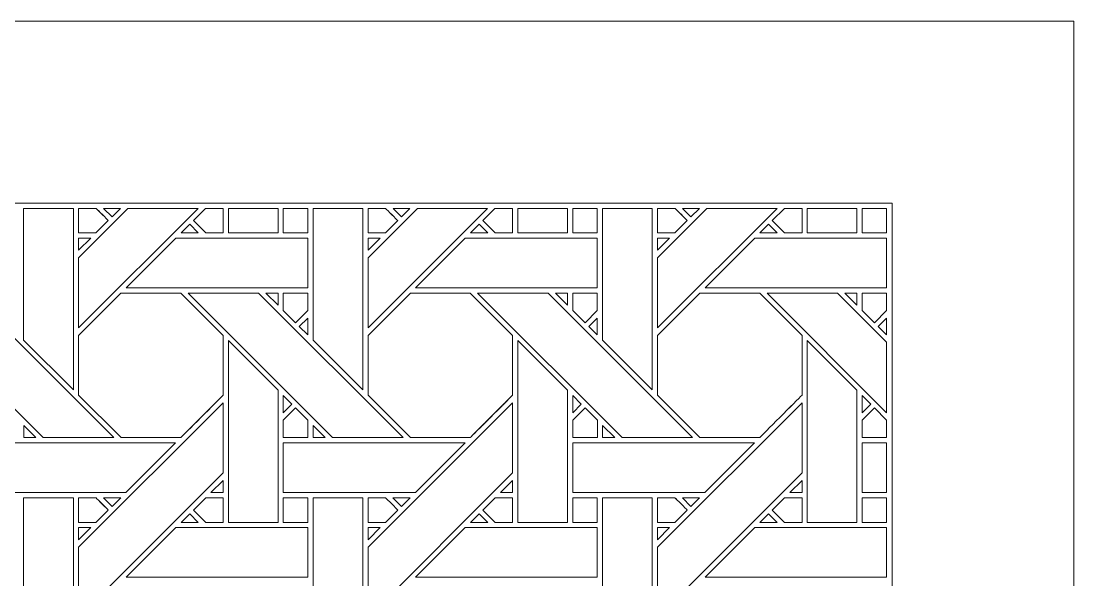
# Model space of a CAD drawing. Header units: inches. Extents: x 8.88 to 15.88, y 5.59 to 12.59.
# Drawn here: x 12.432 to 15.883, y 10.763 to 12.595 of the extents above; entities that cross this region are included whole.
import ezdxf

# ---------------------------------------------------------------- set-up
doc = ezdxf.new("R2010")
doc.units = ezdxf.units.IN
doc.header["$MEASUREMENT"] = 0
doc.layers.add('Design', color=7, linetype='Continuous', lineweight=0)

msp = doc.modelspace()

# ---------------------------------------------------------------- linework, layer by layer
at = {"layer": 'Design'}
for points, knots in [([(8.8829, 12.5948), (8.8829, 12.5948), (8.8829, 5.5948), (8.8829, 5.5948), (8.8829, 5.5948), (15.8829, 5.5948), (15.8829, 5.5948), (15.8829, 5.5948), (15.8829, 12.5948), (15.8829, 12.5948), (15.8829, 12.5948), (8.8829, 12.5948), (8.8829, 12.5948)], [0, 0, 0, 0, 1, 1, 1, 2, 2, 2, 3, 3, 3, 4, 4, 4, 4]), ([(9.4792, 11.9984), (9.4792, 11.9984), (9.4792, 6.1911), (9.4792, 6.1911), (9.4792, 6.1911), (15.2865, 6.1911), (15.2865, 6.1911), (15.2865, 6.1911), (15.2865, 11.9984), (15.2865, 11.9984), (15.2865, 11.9984), (9.4792, 11.9984), (9.4792, 11.9984)], [0, 0, 0, 0, 1, 1, 1, 2, 2, 2, 3, 3, 3, 4, 4, 4, 4]), ([(12.6032, 11.9809), (12.6032, 11.9809), (12.6032, 11.3863), (12.6032, 11.3863), (12.6032, 11.3863), (12.4403, 11.5492), (12.4403, 11.5492), (12.4403, 11.5492), (12.4403, 11.9809), (12.4403, 11.9809), (12.4403, 11.9809), (12.6032, 11.9809), (12.6032, 11.9809)], [0, 0, 0, 0, 1, 1, 1, 2, 2, 2, 3, 3, 3, 4, 4, 4, 4]), ([(12.678, 11.9809), (12.684, 11.9749), (12.7135, 11.9454), (12.7178, 11.9411), (12.7178, 11.9411), (12.6774, 11.9006), (12.6774, 11.9006), (12.6774, 11.9006), (12.6204, 11.9006), (12.6204, 11.9006), (12.6204, 11.9006), (12.6204, 11.9809), (12.6204, 11.9809), (12.6204, 11.9809), (12.678, 11.9809), (12.678, 11.9809)], [0, 0, 0, 0, 1, 1, 1, 2, 2, 2, 3, 3, 3, 4, 4, 4, 5, 5, 5, 5]), ([(13.0121, 11.9809), (13.0121, 11.9809), (12.6204, 11.5892), (12.6204, 11.5892), (12.6204, 11.5892), (12.6204, 11.8193), (12.6204, 11.8193), (12.6204, 11.8193), (12.7821, 11.9809), (12.7821, 11.9809), (12.7821, 11.9809), (13.0121, 11.9809), (13.0121, 11.9809)], [0, 0, 0, 0, 1, 1, 1, 2, 2, 2, 3, 3, 3, 4, 4, 4, 4]), ([(12.6204, 11.9006), (12.6204, 11.9006), (12.6204, 11.9809), (12.6204, 11.9809), (12.6204, 11.9809), (12.678, 11.9809), (12.678, 11.9809), (12.6842, 11.9747), (12.7137, 11.9452), (12.7178, 11.9411), (12.7178, 11.9411), (12.6774, 11.9006), (12.6774, 11.9006), (12.6774, 11.9006), (12.6204, 11.9006), (12.6204, 11.9006)], [0, 0, 0, 0, 1, 1, 1, 2, 2, 2, 3, 3, 3, 4, 4, 4, 5, 5, 5, 5]), ([(12.7023, 11.9809), (12.7023, 11.9809), (12.7578, 11.9809), (12.7578, 11.9809), (12.7578, 11.9809), (12.73, 11.9532), (12.73, 11.9532), (12.73, 11.9532), (12.7023, 11.9809), (12.7023, 11.9809)], [0, 0, 0, 0, 1, 1, 1, 2, 2, 2, 3, 3, 3, 3]), ([(13.037, 11.9006), (13.037, 11.9006), (12.9966, 11.941), (12.9966, 11.941), (12.9966, 11.941), (13.0365, 11.9809), (13.0365, 11.9809), (13.0365, 11.9809), (13.0941, 11.9809), (13.0941, 11.9809), (13.0941, 11.9809), (13.0941, 11.9006), (13.0941, 11.9006), (13.0941, 11.9006), (13.037, 11.9006), (13.037, 11.9006)], [0, 0, 0, 0, 1, 1, 1, 2, 2, 2, 3, 3, 3, 4, 4, 4, 5, 5, 5, 5]), ([(13.0941, 11.9006), (13.0941, 11.9006), (13.037, 11.9006), (13.037, 11.9006), (13.037, 11.9006), (12.9966, 11.941), (12.9966, 11.941), (12.9966, 11.941), (13.0365, 11.9809), (13.0365, 11.9809), (13.0365, 11.9809), (13.0941, 11.9809), (13.0941, 11.9809), (13.0941, 11.9809), (13.0941, 11.9006), (13.0941, 11.9006)], [0, 0, 0, 0, 1, 1, 1, 2, 2, 2, 3, 3, 3, 4, 4, 4, 5, 5, 5, 5]), ([(13.274, 11.9809), (13.274, 11.9809), (13.274, 11.9006), (13.274, 11.9006), (13.274, 11.9006), (13.1112, 11.9006), (13.1112, 11.9006), (13.1112, 11.9006), (13.1112, 11.9809), (13.1112, 11.9809), (13.1112, 11.9809), (13.274, 11.9809), (13.274, 11.9809)], [0, 0, 0, 0, 1, 1, 1, 2, 2, 2, 3, 3, 3, 4, 4, 4, 4]), ([(13.3715, 11.9006), (13.3715, 11.9006), (13.2913, 11.9006), (13.2913, 11.9006), (13.2913, 11.9006), (13.2913, 11.9809), (13.2913, 11.9809), (13.2913, 11.9809), (13.3715, 11.9809), (13.3715, 11.9809), (13.3715, 11.9809), (13.3715, 11.9006), (13.3715, 11.9006)], [0, 0, 0, 0, 1, 1, 1, 2, 2, 2, 3, 3, 3, 4, 4, 4, 4]), ([(13.3715, 11.9809), (13.3715, 11.9809), (13.3715, 11.9006), (13.3715, 11.9006), (13.3715, 11.9006), (13.2913, 11.9006), (13.2913, 11.9006), (13.2913, 11.9006), (13.2913, 11.9809), (13.2913, 11.9809), (13.2913, 11.9809), (13.3715, 11.9809), (13.3715, 11.9809)], [0, 0, 0, 0, 1, 1, 1, 2, 2, 2, 3, 3, 3, 4, 4, 4, 4]), ([(13.552, 11.9809), (13.552, 11.9809), (13.552, 11.3863), (13.552, 11.3863), (13.552, 11.3863), (13.3891, 11.5492), (13.3891, 11.5492), (13.3891, 11.5492), (13.3891, 11.9809), (13.3891, 11.9809), (13.3891, 11.9809), (13.552, 11.9809), (13.552, 11.9809)], [0, 0, 0, 0, 1, 1, 1, 2, 2, 2, 3, 3, 3, 4, 4, 4, 4]), ([(13.6267, 11.9809), (13.6327, 11.9749), (13.6622, 11.9454), (13.6665, 11.9411), (13.6665, 11.9411), (13.6261, 11.9006), (13.6261, 11.9006), (13.6261, 11.9006), (13.5691, 11.9006), (13.5691, 11.9006), (13.5691, 11.9006), (13.5691, 11.9809), (13.5691, 11.9809), (13.5691, 11.9809), (13.6267, 11.9809), (13.6267, 11.9809)], [0, 0, 0, 0, 1, 1, 1, 2, 2, 2, 3, 3, 3, 4, 4, 4, 5, 5, 5, 5]), ([(13.9609, 11.9809), (13.9609, 11.9809), (13.5691, 11.5892), (13.5691, 11.5892), (13.5691, 11.5892), (13.5691, 11.8193), (13.5691, 11.8193), (13.5691, 11.8193), (13.7308, 11.9809), (13.7308, 11.9809), (13.7308, 11.9809), (13.9609, 11.9809), (13.9609, 11.9809)], [0, 0, 0, 0, 1, 1, 1, 2, 2, 2, 3, 3, 3, 4, 4, 4, 4]), ([(13.5691, 11.9006), (13.5691, 11.9006), (13.5691, 11.9809), (13.5691, 11.9809), (13.5691, 11.9809), (13.6267, 11.9809), (13.6267, 11.9809), (13.6329, 11.9747), (13.6624, 11.9452), (13.6665, 11.9411), (13.6665, 11.9411), (13.6261, 11.9006), (13.6261, 11.9006), (13.6261, 11.9006), (13.5691, 11.9006), (13.5691, 11.9006)], [0, 0, 0, 0, 1, 1, 1, 2, 2, 2, 3, 3, 3, 4, 4, 4, 5, 5, 5, 5]), ([(13.651, 11.9809), (13.651, 11.9809), (13.7065, 11.9809), (13.7065, 11.9809), (13.7065, 11.9809), (13.6787, 11.9532), (13.6787, 11.9532), (13.6787, 11.9532), (13.651, 11.9809), (13.651, 11.9809)], [0, 0, 0, 0, 1, 1, 1, 2, 2, 2, 3, 3, 3, 3]), ([(13.9857, 11.9006), (13.9857, 11.9006), (13.9453, 11.941), (13.9453, 11.941), (13.9453, 11.941), (13.9852, 11.9809), (13.9852, 11.9809), (13.9852, 11.9809), (14.0428, 11.9809), (14.0428, 11.9809), (14.0428, 11.9809), (14.0428, 11.9006), (14.0428, 11.9006), (14.0428, 11.9006), (13.9857, 11.9006), (13.9857, 11.9006)], [0, 0, 0, 0, 1, 1, 1, 2, 2, 2, 3, 3, 3, 4, 4, 4, 5, 5, 5, 5]), ([(14.0428, 11.9006), (14.0428, 11.9006), (13.9857, 11.9006), (13.9857, 11.9006), (13.9857, 11.9006), (13.9453, 11.941), (13.9453, 11.941), (13.9453, 11.941), (13.9852, 11.9809), (13.9852, 11.9809), (13.9852, 11.9809), (14.0428, 11.9809), (14.0428, 11.9809), (14.0428, 11.9809), (14.0428, 11.9006), (14.0428, 11.9006)], [0, 0, 0, 0, 1, 1, 1, 2, 2, 2, 3, 3, 3, 4, 4, 4, 5, 5, 5, 5]), ([(14.2227, 11.9809), (14.2227, 11.9809), (14.2227, 11.9006), (14.2227, 11.9006), (14.2227, 11.9006), (14.0599, 11.9006), (14.0599, 11.9006), (14.0599, 11.9006), (14.0599, 11.9809), (14.0599, 11.9809), (14.0599, 11.9809), (14.2227, 11.9809), (14.2227, 11.9809)], [0, 0, 0, 0, 1, 1, 1, 2, 2, 2, 3, 3, 3, 4, 4, 4, 4]), ([(14.3203, 11.9006), (14.3203, 11.9006), (14.24, 11.9006), (14.24, 11.9006), (14.24, 11.9006), (14.24, 11.9809), (14.24, 11.9809), (14.24, 11.9809), (14.3203, 11.9809), (14.3203, 11.9809), (14.3203, 11.9809), (14.3203, 11.9006), (14.3203, 11.9006)], [0, 0, 0, 0, 1, 1, 1, 2, 2, 2, 3, 3, 3, 4, 4, 4, 4]), ([(14.3203, 11.9809), (14.3203, 11.9809), (14.3203, 11.9006), (14.3203, 11.9006), (14.3203, 11.9006), (14.24, 11.9006), (14.24, 11.9006), (14.24, 11.9006), (14.24, 11.9809), (14.24, 11.9809), (14.24, 11.9809), (14.3203, 11.9809), (14.3203, 11.9809)], [0, 0, 0, 0, 1, 1, 1, 2, 2, 2, 3, 3, 3, 4, 4, 4, 4]), ([(14.3378, 11.9809), (14.3378, 11.9809), (14.5007, 11.9809), (14.5007, 11.9809), (14.5007, 11.9809), (14.5007, 11.3863), (14.5007, 11.3863), (14.5007, 11.3863), (14.3378, 11.5492), (14.3378, 11.5492), (14.3378, 11.5492), (14.3378, 11.9809), (14.3378, 11.9809)], [0, 0, 0, 0, 1, 1, 1, 2, 2, 2, 3, 3, 3, 4, 4, 4, 4]), ([(14.5754, 11.9809), (14.5815, 11.9749), (14.6109, 11.9454), (14.6153, 11.9411), (14.6153, 11.9411), (14.5748, 11.9006), (14.5748, 11.9006), (14.5748, 11.9006), (14.5179, 11.9006), (14.5179, 11.9006), (14.5179, 11.9006), (14.5179, 11.9809), (14.5179, 11.9809), (14.5179, 11.9809), (14.5754, 11.9809), (14.5754, 11.9809)], [0, 0, 0, 0, 1, 1, 1, 2, 2, 2, 3, 3, 3, 4, 4, 4, 5, 5, 5, 5]), ([(14.9096, 11.9809), (14.9096, 11.9809), (14.5179, 11.5892), (14.5179, 11.5892), (14.5179, 11.5892), (14.5179, 11.8193), (14.5179, 11.8193), (14.5179, 11.8193), (14.6795, 11.9809), (14.6795, 11.9809), (14.6795, 11.9809), (14.9096, 11.9809), (14.9096, 11.9809)], [0, 0, 0, 0, 1, 1, 1, 2, 2, 2, 3, 3, 3, 4, 4, 4, 4]), ([(14.5179, 11.9006), (14.5179, 11.9006), (14.5179, 11.9809), (14.5179, 11.9809), (14.5179, 11.9809), (14.5754, 11.9809), (14.5754, 11.9809), (14.5816, 11.9748), (14.6111, 11.9453), (14.6153, 11.9411), (14.6153, 11.9411), (14.5748, 11.9006), (14.5748, 11.9006), (14.5748, 11.9006), (14.5179, 11.9006), (14.5179, 11.9006)], [0, 0, 0, 0, 1, 1, 1, 2, 2, 2, 3, 3, 3, 4, 4, 4, 5, 5, 5, 5]), ([(14.5997, 11.9809), (14.5997, 11.9809), (14.6553, 11.9809), (14.6553, 11.9809), (14.6553, 11.9809), (14.6275, 11.9532), (14.6275, 11.9532), (14.6275, 11.9532), (14.5997, 11.9809), (14.5997, 11.9809)], [0, 0, 0, 0, 1, 1, 1, 2, 2, 2, 3, 3, 3, 3]), ([(14.9344, 11.9006), (14.9344, 11.9006), (14.8941, 11.941), (14.8941, 11.941), (14.8941, 11.941), (14.934, 11.9809), (14.934, 11.9809), (14.934, 11.9809), (14.9915, 11.9809), (14.9915, 11.9809), (14.9915, 11.9809), (14.9915, 11.9006), (14.9915, 11.9006), (14.9915, 11.9006), (14.9344, 11.9006), (14.9344, 11.9006)], [0, 0, 0, 0, 1, 1, 1, 2, 2, 2, 3, 3, 3, 4, 4, 4, 5, 5, 5, 5]), ([(14.9915, 11.9006), (14.9915, 11.9006), (14.9344, 11.9006), (14.9344, 11.9006), (14.9344, 11.9006), (14.8941, 11.941), (14.8941, 11.941), (14.8941, 11.941), (14.934, 11.9809), (14.934, 11.9809), (14.934, 11.9809), (14.9915, 11.9809), (14.9915, 11.9809), (14.9915, 11.9809), (14.9915, 11.9006), (14.9915, 11.9006)], [0, 0, 0, 0, 1, 1, 1, 2, 2, 2, 3, 3, 3, 4, 4, 4, 5, 5, 5, 5]), ([(15.1714, 11.9809), (15.1714, 11.9809), (15.1714, 11.9006), (15.1714, 11.9006), (15.1714, 11.9006), (15.0087, 11.9006), (15.0087, 11.9006), (15.0087, 11.9006), (15.0087, 11.9809), (15.0087, 11.9809), (15.0087, 11.9809), (15.1714, 11.9809), (15.1714, 11.9809)], [0, 0, 0, 0, 1, 1, 1, 2, 2, 2, 3, 3, 3, 4, 4, 4, 4]), ([(15.1887, 11.9006), (15.1887, 11.9006), (15.1887, 11.9809), (15.1887, 11.9809), (15.1887, 11.9809), (15.269, 11.9809), (15.269, 11.9809), (15.269, 11.9809), (15.269, 11.9006), (15.269, 11.9006), (15.269, 11.9006), (15.1887, 11.9006), (15.1887, 11.9006)], [0, 0, 0, 0, 1, 1, 1, 2, 2, 2, 3, 3, 3, 4, 4, 4, 4]), ([(15.269, 11.9809), (15.269, 11.9809), (15.269, 11.9006), (15.269, 11.9006), (15.269, 11.9006), (15.1887, 11.9006), (15.1887, 11.9006), (15.1887, 11.9006), (15.1887, 11.9809), (15.1887, 11.9809), (15.1887, 11.9809), (15.269, 11.9809), (15.269, 11.9809)], [0, 0, 0, 0, 1, 1, 1, 2, 2, 2, 3, 3, 3, 4, 4, 4, 4]), ([(12.9562, 11.9006), (12.9562, 11.9006), (12.9845, 11.9289), (12.9845, 11.9289), (12.9845, 11.9289), (13.0127, 11.9006), (13.0127, 11.9006), (13.0127, 11.9006), (12.9562, 11.9006), (12.9562, 11.9006)], [0, 0, 0, 0, 1, 1, 1, 2, 2, 2, 3, 3, 3, 3]), ([(13.905, 11.9006), (13.905, 11.9006), (13.9332, 11.9289), (13.9332, 11.9289), (13.9332, 11.9289), (13.9614, 11.9006), (13.9614, 11.9006), (13.9614, 11.9006), (13.905, 11.9006), (13.905, 11.9006)], [0, 0, 0, 0, 1, 1, 1, 2, 2, 2, 3, 3, 3, 3]), ([(14.8537, 11.9006), (14.8537, 11.9006), (14.8819, 11.9289), (14.8819, 11.9289), (14.8819, 11.9289), (14.9102, 11.9006), (14.9102, 11.9006), (14.9102, 11.9006), (14.8537, 11.9006), (14.8537, 11.9006)], [0, 0, 0, 0, 1, 1, 1, 2, 2, 2, 3, 3, 3, 3]), ([(12.6602, 11.8835), (12.6602, 11.8835), (12.6204, 11.8436), (12.6204, 11.8436), (12.6204, 11.8436), (12.6204, 11.8835), (12.6204, 11.8835), (12.6204, 11.8835), (12.6602, 11.8835), (12.6602, 11.8835)], [0, 0, 0, 0, 1, 1, 1, 2, 2, 2, 3, 3, 3, 3]), ([(13.3715, 11.8835), (13.3715, 11.8835), (13.3715, 11.7207), (13.3715, 11.7207), (13.3715, 11.7207), (12.7762, 11.7207), (12.7762, 11.7207), (12.7762, 11.7207), (12.9391, 11.8835), (12.9391, 11.8835), (12.9391, 11.8835), (13.3715, 11.8835), (13.3715, 11.8835)], [0, 0, 0, 0, 1, 1, 1, 2, 2, 2, 3, 3, 3, 4, 4, 4, 4]), ([(13.5691, 11.8835), (13.5691, 11.8835), (13.609, 11.8835), (13.609, 11.8835), (13.609, 11.8835), (13.5691, 11.8436), (13.5691, 11.8436), (13.5691, 11.8436), (13.5691, 11.8835), (13.5691, 11.8835)], [0, 0, 0, 0, 1, 1, 1, 2, 2, 2, 3, 3, 3, 3]), ([(14.3203, 11.8835), (14.3203, 11.8835), (14.3203, 11.7207), (14.3203, 11.7207), (14.3203, 11.7207), (13.725, 11.7207), (13.725, 11.7207), (13.725, 11.7207), (13.8878, 11.8835), (13.8878, 11.8835), (13.8878, 11.8835), (14.3203, 11.8835), (14.3203, 11.8835)], [0, 0, 0, 0, 1, 1, 1, 2, 2, 2, 3, 3, 3, 4, 4, 4, 4]), ([(14.5179, 11.8835), (14.5179, 11.8835), (14.5577, 11.8835), (14.5577, 11.8835), (14.5577, 11.8835), (14.5179, 11.8436), (14.5179, 11.8436), (14.5179, 11.8436), (14.5179, 11.8835), (14.5179, 11.8835)], [0, 0, 0, 0, 1, 1, 1, 2, 2, 2, 3, 3, 3, 3]), ([(15.269, 11.8835), (15.269, 11.8835), (15.269, 11.7207), (15.269, 11.7207), (15.269, 11.7207), (14.6737, 11.7207), (14.6737, 11.7207), (14.6737, 11.7207), (14.8365, 11.8835), (14.8365, 11.8835), (14.8365, 11.8835), (15.269, 11.8835), (15.269, 11.8835)], [0, 0, 0, 0, 1, 1, 1, 2, 2, 2, 3, 3, 3, 4, 4, 4, 4]), ([(12.7354, 11.2299), (12.7354, 11.2299), (12.5044, 11.2299), (12.5044, 11.2299), (12.5044, 11.2299), (12.0308, 11.7035), (12.0308, 11.7035), (12.0308, 11.7035), (12.2618, 11.7035), (12.2618, 11.7035), (12.2618, 11.7035), (12.7354, 11.2299), (12.7354, 11.2299)], [0, 0, 0, 0, 1, 1, 1, 2, 2, 2, 3, 3, 3, 4, 4, 4, 4]), ([(12.9553, 11.7035), (12.9553, 11.7035), (13.0941, 11.5648), (13.0941, 11.5648), (13.0941, 11.5648), (13.0941, 11.3686), (13.0941, 11.3686), (13.0763, 11.3507), (12.9643, 11.2389), (12.9553, 11.2299), (12.9553, 11.2299), (12.7596, 11.2299), (12.7596, 11.2299), (12.7596, 11.2299), (12.6204, 11.3691), (12.6204, 11.3691), (12.6204, 11.3691), (12.6204, 11.5648), (12.6204, 11.5648), (12.6204, 11.5648), (12.7591, 11.7035), (12.7591, 11.7035), (12.7591, 11.7035), (12.9553, 11.7035), (12.9553, 11.7035)], [0, 0, 0, 0, 1, 1, 1, 2, 2, 2, 3, 3, 3, 4, 4, 4, 5, 5, 5, 6, 6, 6, 7, 7, 7, 8, 8, 8, 8]), ([(12.9553, 11.7035), (12.9553, 11.7035), (13.0941, 11.5648), (13.0941, 11.5648), (13.0941, 11.5648), (13.0941, 11.3686), (13.0941, 11.3686), (13.0761, 11.3504), (12.9642, 11.2388), (12.9553, 11.2299), (12.9553, 11.2299), (12.7596, 11.2299), (12.7596, 11.2299), (12.7596, 11.2299), (12.6204, 11.3691), (12.6204, 11.3691), (12.6204, 11.3691), (12.6204, 11.5648), (12.6204, 11.5648), (12.6204, 11.5648), (12.7591, 11.7035), (12.7591, 11.7035), (12.7591, 11.7035), (12.9553, 11.7035), (12.9553, 11.7035)], [0, 0, 0, 0, 1, 1, 1, 2, 2, 2, 3, 3, 3, 4, 4, 4, 5, 5, 5, 6, 6, 6, 7, 7, 7, 8, 8, 8, 8]), ([(13.6841, 11.2299), (13.6841, 11.2299), (13.4531, 11.2299), (13.4531, 11.2299), (13.4531, 11.2299), (12.9795, 11.7035), (12.9795, 11.7035), (12.9795, 11.7035), (13.2105, 11.7035), (13.2105, 11.7035), (13.2105, 11.7035), (13.6841, 11.2299), (13.6841, 11.2299)], [0, 0, 0, 0, 1, 1, 1, 2, 2, 2, 3, 3, 3, 4, 4, 4, 4]), ([(13.2346, 11.7035), (13.2346, 11.7035), (13.2741, 11.7035), (13.2741, 11.7035), (13.2741, 11.7035), (13.2741, 11.6637), (13.2741, 11.6637), (13.2741, 11.6637), (13.2346, 11.7035), (13.2346, 11.7035)], [0, 0, 0, 0, 1, 1, 1, 2, 2, 2, 3, 3, 3, 3]), ([(13.2913, 11.6463), (13.2913, 11.6463), (13.2913, 11.7035), (13.2913, 11.7035), (13.2913, 11.7035), (13.3715, 11.7035), (13.3715, 11.7035), (13.3715, 11.7035), (13.3715, 11.6459), (13.3715, 11.6459), (13.3715, 11.6459), (13.3316, 11.606), (13.3316, 11.606), (13.3316, 11.606), (13.2913, 11.6463), (13.2913, 11.6463)], [0, 0, 0, 0, 1, 1, 1, 2, 2, 2, 3, 3, 3, 4, 4, 4, 5, 5, 5, 5]), ([(13.3715, 11.6459), (13.3715, 11.6459), (13.3316, 11.606), (13.3316, 11.606), (13.3316, 11.606), (13.2913, 11.6463), (13.2913, 11.6463), (13.2913, 11.6463), (13.2913, 11.7035), (13.2913, 11.7035), (13.2913, 11.7035), (13.3715, 11.7035), (13.3715, 11.7035), (13.3715, 11.7035), (13.3715, 11.6459), (13.3715, 11.6459)], [0, 0, 0, 0, 1, 1, 1, 2, 2, 2, 3, 3, 3, 4, 4, 4, 5, 5, 5, 5]), ([(13.904, 11.7035), (13.904, 11.7035), (14.0428, 11.5648), (14.0428, 11.5648), (14.0428, 11.5648), (14.0428, 11.3686), (14.0428, 11.3686), (14.025, 11.3507), (13.9131, 11.2389), (13.9041, 11.2299), (13.9041, 11.2299), (13.7084, 11.2299), (13.7084, 11.2299), (13.7084, 11.2299), (13.5691, 11.3691), (13.5691, 11.3691), (13.5691, 11.3691), (13.5691, 11.5648), (13.5691, 11.5648), (13.5691, 11.5648), (13.7078, 11.7035), (13.7078, 11.7035), (13.7078, 11.7035), (13.904, 11.7035), (13.904, 11.7035)], [0, 0, 0, 0, 1, 1, 1, 2, 2, 2, 3, 3, 3, 4, 4, 4, 5, 5, 5, 6, 6, 6, 7, 7, 7, 8, 8, 8, 8]), ([(13.904, 11.7035), (13.904, 11.7035), (14.0428, 11.5648), (14.0428, 11.5648), (14.0428, 11.5648), (14.0428, 11.3686), (14.0428, 11.3686), (14.0244, 11.3501), (13.9126, 11.2384), (13.9041, 11.2299), (13.9041, 11.2299), (13.7084, 11.2299), (13.7084, 11.2299), (13.7084, 11.2299), (13.5691, 11.3691), (13.5691, 11.3691), (13.5691, 11.3691), (13.5691, 11.5648), (13.5691, 11.5648), (13.5691, 11.5648), (13.7078, 11.7035), (13.7078, 11.7035), (13.7078, 11.7035), (13.904, 11.7035), (13.904, 11.7035)], [0, 0, 0, 0, 1, 1, 1, 2, 2, 2, 3, 3, 3, 4, 4, 4, 5, 5, 5, 6, 6, 6, 7, 7, 7, 8, 8, 8, 8]), ([(14.6329, 11.2299), (14.6329, 11.2299), (14.4018, 11.2299), (14.4018, 11.2299), (14.4018, 11.2299), (13.9283, 11.7035), (13.9283, 11.7035), (13.9283, 11.7035), (14.1592, 11.7035), (14.1592, 11.7035), (14.1592, 11.7035), (14.6329, 11.2299), (14.6329, 11.2299)], [0, 0, 0, 0, 1, 1, 1, 2, 2, 2, 3, 3, 3, 4, 4, 4, 4]), ([(14.1833, 11.7035), (14.1833, 11.7035), (14.2228, 11.7035), (14.2228, 11.7035), (14.2228, 11.7035), (14.2228, 11.6637), (14.2228, 11.6637), (14.2228, 11.6637), (14.1833, 11.7035), (14.1833, 11.7035)], [0, 0, 0, 0, 1, 1, 1, 2, 2, 2, 3, 3, 3, 3]), ([(14.24, 11.6463), (14.24, 11.6463), (14.24, 11.7035), (14.24, 11.7035), (14.24, 11.7035), (14.3203, 11.7035), (14.3203, 11.7035), (14.3203, 11.7035), (14.3203, 11.6459), (14.3203, 11.6459), (14.3203, 11.6459), (14.2803, 11.606), (14.2803, 11.606), (14.2803, 11.606), (14.24, 11.6463), (14.24, 11.6463)], [0, 0, 0, 0, 1, 1, 1, 2, 2, 2, 3, 3, 3, 4, 4, 4, 5, 5, 5, 5]), ([(14.3203, 11.6459), (14.3203, 11.6459), (14.2803, 11.606), (14.2803, 11.606), (14.2803, 11.606), (14.24, 11.6463), (14.24, 11.6463), (14.24, 11.6463), (14.24, 11.7035), (14.24, 11.7035), (14.24, 11.7035), (14.3203, 11.7035), (14.3203, 11.7035), (14.3203, 11.7035), (14.3203, 11.6459), (14.3203, 11.6459)], [0, 0, 0, 0, 1, 1, 1, 2, 2, 2, 3, 3, 3, 4, 4, 4, 5, 5, 5, 5]), ([(14.8528, 11.7035), (14.8528, 11.7035), (14.9915, 11.5648), (14.9915, 11.5648), (14.9915, 11.5648), (14.9915, 11.3686), (14.9915, 11.3686), (14.9737, 11.3507), (14.8618, 11.2389), (14.8528, 11.2299), (14.8528, 11.2299), (14.6571, 11.2299), (14.6571, 11.2299), (14.6571, 11.2299), (14.5179, 11.3691), (14.5179, 11.3691), (14.5179, 11.3691), (14.5179, 11.5648), (14.5179, 11.5648), (14.5179, 11.5648), (14.6566, 11.7035), (14.6566, 11.7035), (14.6566, 11.7035), (14.8528, 11.7035), (14.8528, 11.7035)], [0, 0, 0, 0, 1, 1, 1, 2, 2, 2, 3, 3, 3, 4, 4, 4, 5, 5, 5, 6, 6, 6, 7, 7, 7, 8, 8, 8, 8]), ([(14.8528, 11.7035), (14.8528, 11.7035), (14.9915, 11.5648), (14.9915, 11.5648), (14.9915, 11.5648), (14.9915, 11.3686), (14.9915, 11.3686), (14.9737, 11.3506), (14.8617, 11.2389), (14.8528, 11.2299), (14.8528, 11.2299), (14.6571, 11.2299), (14.6571, 11.2299), (14.6571, 11.2299), (14.5179, 11.3691), (14.5179, 11.3691), (14.5179, 11.3691), (14.5179, 11.5648), (14.5179, 11.5648), (14.5179, 11.5648), (14.6566, 11.7035), (14.6566, 11.7035), (14.6566, 11.7035), (14.8528, 11.7035), (14.8528, 11.7035)], [0, 0, 0, 0, 1, 1, 1, 2, 2, 2, 3, 3, 3, 4, 4, 4, 5, 5, 5, 6, 6, 6, 7, 7, 7, 8, 8, 8, 8]), ([(15.269, 11.3114), (15.269, 11.3114), (14.877, 11.7035), (14.877, 11.7035), (14.877, 11.7035), (15.1079, 11.7035), (15.1079, 11.7035), (15.1079, 11.7035), (15.269, 11.5425), (15.269, 11.5425), (15.269, 11.5425), (15.269, 11.3114), (15.269, 11.3114)], [0, 0, 0, 0, 1, 1, 1, 2, 2, 2, 3, 3, 3, 4, 4, 4, 4]), ([(15.1321, 11.7035), (15.1321, 11.7035), (15.1715, 11.7035), (15.1715, 11.7035), (15.1715, 11.7035), (15.1715, 11.6637), (15.1715, 11.6637), (15.1715, 11.6637), (15.1321, 11.7035), (15.1321, 11.7035)], [0, 0, 0, 0, 1, 1, 1, 2, 2, 2, 3, 3, 3, 3]), ([(15.269, 11.7035), (15.269, 11.7035), (15.269, 11.6459), (15.269, 11.6459), (15.269, 11.6459), (15.2291, 11.606), (15.2291, 11.606), (15.2291, 11.606), (15.1887, 11.6463), (15.1887, 11.6463), (15.1887, 11.6463), (15.1887, 11.7035), (15.1887, 11.7035), (15.1887, 11.7035), (15.269, 11.7035), (15.269, 11.7035)], [0, 0, 0, 0, 1, 1, 1, 2, 2, 2, 3, 3, 3, 4, 4, 4, 5, 5, 5, 5]), ([(15.269, 11.6459), (15.269, 11.6459), (15.2291, 11.606), (15.2291, 11.606), (15.2291, 11.606), (15.1887, 11.6463), (15.1887, 11.6463), (15.1887, 11.6463), (15.1887, 11.7035), (15.1887, 11.7035), (15.1887, 11.7035), (15.269, 11.7035), (15.269, 11.7035), (15.269, 11.7035), (15.269, 11.6459), (15.269, 11.6459)], [0, 0, 0, 0, 1, 1, 1, 2, 2, 2, 3, 3, 3, 4, 4, 4, 5, 5, 5, 5]), ([(13.3715, 11.6217), (13.3715, 11.6217), (13.3715, 11.5665), (13.3715, 11.5665), (13.3715, 11.5665), (13.3438, 11.5939), (13.3438, 11.5939), (13.3438, 11.5939), (13.3715, 11.6217), (13.3715, 11.6217)], [0, 0, 0, 0, 1, 1, 1, 2, 2, 2, 3, 3, 3, 3]), ([(14.2925, 11.5939), (14.2925, 11.5939), (14.3203, 11.6217), (14.3203, 11.6217), (14.3203, 11.6217), (14.3203, 11.5665), (14.3203, 11.5665), (14.3203, 11.5665), (14.2925, 11.5939), (14.2925, 11.5939)], [0, 0, 0, 0, 1, 1, 1, 2, 2, 2, 3, 3, 3, 3]), ([(15.2412, 11.5939), (15.2412, 11.5939), (15.269, 11.6217), (15.269, 11.6217), (15.269, 11.6217), (15.269, 11.5665), (15.269, 11.5665), (15.269, 11.5665), (15.2412, 11.5939), (15.2412, 11.5939)], [0, 0, 0, 0, 1, 1, 1, 2, 2, 2, 3, 3, 3, 3]), ([(13.1112, 10.9519), (13.1112, 10.9519), (13.1112, 11.5477), (13.1112, 11.5477), (13.1112, 11.5477), (13.274, 11.3856), (13.274, 11.3856), (13.274, 11.3856), (13.274, 10.9519), (13.274, 10.9519), (13.274, 10.9519), (13.1112, 10.9519), (13.1112, 10.9519)], [0, 0, 0, 0, 1, 1, 1, 2, 2, 2, 3, 3, 3, 4, 4, 4, 4]), ([(14.0599, 10.9519), (14.0599, 10.9519), (14.0599, 11.5477), (14.0599, 11.5477), (14.0599, 11.5477), (14.2227, 11.3856), (14.2227, 11.3856), (14.2227, 11.3856), (14.2227, 10.9519), (14.2227, 10.9519), (14.2227, 10.9519), (14.0599, 10.9519), (14.0599, 10.9519)], [0, 0, 0, 0, 1, 1, 1, 2, 2, 2, 3, 3, 3, 4, 4, 4, 4]), ([(15.1714, 10.9519), (15.1714, 10.9519), (15.0087, 10.9519), (15.0087, 10.9519), (15.0087, 10.9519), (15.0087, 11.5477), (15.0087, 11.5477), (15.0087, 11.5477), (15.1714, 11.3856), (15.1714, 11.3856), (15.1714, 11.3856), (15.1714, 10.9519), (15.1714, 10.9519)], [0, 0, 0, 0, 1, 1, 1, 2, 2, 2, 3, 3, 3, 4, 4, 4, 4]), ([(13.2913, 11.3113), (13.2913, 11.3113), (13.2913, 11.3681), (13.2913, 11.3681), (13.2913, 11.3681), (13.3195, 11.3395), (13.3195, 11.3395), (13.3195, 11.3395), (13.2913, 11.3113), (13.2913, 11.3113)], [0, 0, 0, 0, 1, 1, 1, 2, 2, 2, 3, 3, 3, 3]), ([(14.24, 11.3113), (14.24, 11.3113), (14.24, 11.3681), (14.24, 11.3681), (14.24, 11.3681), (14.2682, 11.3395), (14.2682, 11.3395), (14.2682, 11.3395), (14.24, 11.3113), (14.24, 11.3113)], [0, 0, 0, 0, 1, 1, 1, 2, 2, 2, 3, 3, 3, 3]), ([(15.1887, 11.3113), (15.1887, 11.3113), (15.1887, 11.3681), (15.1887, 11.3681), (15.1887, 11.3681), (15.2169, 11.3395), (15.2169, 11.3395), (15.2169, 11.3395), (15.1887, 11.3113), (15.1887, 11.3113)], [0, 0, 0, 0, 1, 1, 1, 2, 2, 2, 3, 3, 3, 3]), ([(13.0941, 11.1141), (13.0941, 11.1141), (12.6204, 10.6404), (12.6204, 10.6404), (12.6204, 10.6404), (12.6204, 10.8705), (12.6204, 10.8705), (12.6204, 10.8705), (13.0941, 11.3441), (13.0941, 11.3441), (13.0941, 11.3441), (13.0941, 11.1141), (13.0941, 11.1141)], [0, 0, 0, 0, 1, 1, 1, 2, 2, 2, 3, 3, 3, 4, 4, 4, 4]), ([(13.2913, 11.2297), (13.2913, 11.2297), (13.2913, 11.2869), (13.2913, 11.2869), (13.2913, 11.2869), (13.3316, 11.3273), (13.3316, 11.3273), (13.3316, 11.3273), (13.3719, 11.287), (13.3719, 11.287), (13.3719, 11.287), (13.3719, 11.2297), (13.3719, 11.2297), (13.3719, 11.2297), (13.2913, 11.2297), (13.2913, 11.2297)], [0, 0, 0, 0, 1, 1, 1, 2, 2, 2, 3, 3, 3, 4, 4, 4, 5, 5, 5, 5]), ([(13.3316, 11.3273), (13.3316, 11.3273), (13.3719, 11.287), (13.3719, 11.287), (13.3719, 11.287), (13.3719, 11.2297), (13.3719, 11.2297), (13.3719, 11.2297), (13.2913, 11.2297), (13.2913, 11.2297), (13.2913, 11.2297), (13.2913, 11.2869), (13.2913, 11.2869), (13.2913, 11.2869), (13.3316, 11.3273), (13.3316, 11.3273)], [0, 0, 0, 0, 1, 1, 1, 2, 2, 2, 3, 3, 3, 4, 4, 4, 5, 5, 5, 5]), ([(14.0428, 11.1141), (14.0428, 11.1141), (13.5691, 10.6404), (13.5691, 10.6404), (13.5691, 10.6404), (13.5691, 10.8705), (13.5691, 10.8705), (13.5691, 10.8705), (14.0428, 11.3441), (14.0428, 11.3441), (14.0428, 11.3441), (14.0428, 11.1141), (14.0428, 11.1141)], [0, 0, 0, 0, 1, 1, 1, 2, 2, 2, 3, 3, 3, 4, 4, 4, 4]), ([(14.24, 11.2297), (14.24, 11.2297), (14.24, 11.2869), (14.24, 11.2869), (14.24, 11.2869), (14.2803, 11.3273), (14.2803, 11.3273), (14.2803, 11.3273), (14.3207, 11.287), (14.3207, 11.287), (14.3207, 11.287), (14.3207, 11.2297), (14.3207, 11.2297), (14.3207, 11.2297), (14.24, 11.2297), (14.24, 11.2297)], [0, 0, 0, 0, 1, 1, 1, 2, 2, 2, 3, 3, 3, 4, 4, 4, 5, 5, 5, 5]), ([(14.2803, 11.3273), (14.2803, 11.3273), (14.3207, 11.287), (14.3207, 11.287), (14.3207, 11.287), (14.3207, 11.2297), (14.3207, 11.2297), (14.3207, 11.2297), (14.24, 11.2297), (14.24, 11.2297), (14.24, 11.2297), (14.24, 11.2869), (14.24, 11.2869), (14.24, 11.2869), (14.2803, 11.3273), (14.2803, 11.3273)], [0, 0, 0, 0, 1, 1, 1, 2, 2, 2, 3, 3, 3, 4, 4, 4, 5, 5, 5, 5]), ([(14.9915, 11.1141), (14.9915, 11.1141), (14.5179, 10.6404), (14.5179, 10.6404), (14.5179, 10.6404), (14.5179, 10.8705), (14.5179, 10.8705), (14.5179, 10.8705), (14.9915, 11.3441), (14.9915, 11.3441), (14.9915, 11.3441), (14.9915, 11.1141), (14.9915, 11.1141)], [0, 0, 0, 0, 1, 1, 1, 2, 2, 2, 3, 3, 3, 4, 4, 4, 4]), ([(15.1887, 11.2297), (15.1887, 11.2297), (15.1887, 11.2869), (15.1887, 11.2869), (15.1887, 11.2869), (15.2291, 11.3273), (15.2291, 11.3273), (15.2291, 11.3273), (15.269, 11.2874), (15.269, 11.2874), (15.269, 11.2874), (15.269, 11.2297), (15.269, 11.2297), (15.269, 11.2297), (15.1887, 11.2297), (15.1887, 11.2297)], [0, 0, 0, 0, 1, 1, 1, 2, 2, 2, 3, 3, 3, 4, 4, 4, 5, 5, 5, 5]), ([(15.1887, 11.2869), (15.1887, 11.2869), (15.2291, 11.3273), (15.2291, 11.3273), (15.2291, 11.3273), (15.269, 11.2874), (15.269, 11.2874), (15.269, 11.2874), (15.269, 11.2297), (15.269, 11.2297), (15.269, 11.2297), (15.1887, 11.2297), (15.1887, 11.2297), (15.1887, 11.2297), (15.1887, 11.2869), (15.1887, 11.2869)], [0, 0, 0, 0, 1, 1, 1, 2, 2, 2, 3, 3, 3, 4, 4, 4, 5, 5, 5, 5]), ([(12.4405, 11.2299), (12.4405, 11.2299), (12.4405, 11.2697), (12.4405, 11.2697), (12.4405, 11.2697), (12.4802, 11.2299), (12.4802, 11.2299), (12.4802, 11.2299), (12.4405, 11.2299), (12.4405, 11.2299)], [0, 0, 0, 0, 1, 1, 1, 2, 2, 2, 3, 3, 3, 3]), ([(13.3892, 11.2299), (13.3892, 11.2299), (13.3892, 11.2697), (13.3892, 11.2697), (13.3892, 11.2697), (13.4289, 11.2299), (13.4289, 11.2299), (13.4289, 11.2299), (13.3892, 11.2299), (13.3892, 11.2299)], [0, 0, 0, 0, 1, 1, 1, 2, 2, 2, 3, 3, 3, 3]), ([(14.3379, 11.2299), (14.3379, 11.2299), (14.3379, 11.2697), (14.3379, 11.2697), (14.3379, 11.2697), (14.3776, 11.2299), (14.3776, 11.2299), (14.3776, 11.2299), (14.3379, 11.2299), (14.3379, 11.2299)], [0, 0, 0, 0, 1, 1, 1, 2, 2, 2, 3, 3, 3, 3]), ([(12.7755, 11.0499), (12.7755, 11.0499), (12.3425, 11.0499), (12.3425, 11.0499), (12.3425, 11.0499), (12.3425, 11.2126), (12.3425, 11.2126), (12.3425, 11.2126), (12.9383, 11.2126), (12.9383, 11.2126), (12.9383, 11.2126), (12.7755, 11.0499), (12.7755, 11.0499)], [0, 0, 0, 0, 1, 1, 1, 2, 2, 2, 3, 3, 3, 4, 4, 4, 4]), ([(13.887, 11.2126), (13.887, 11.2126), (13.7242, 11.0499), (13.7242, 11.0499), (13.7242, 11.0499), (13.2913, 11.0499), (13.2913, 11.0499), (13.2913, 11.0499), (13.2913, 11.2126), (13.2913, 11.2126), (13.2913, 11.2126), (13.887, 11.2126), (13.887, 11.2126)], [0, 0, 0, 0, 1, 1, 1, 2, 2, 2, 3, 3, 3, 4, 4, 4, 4]), ([(14.8357, 11.2126), (14.8357, 11.2126), (14.673, 11.0499), (14.673, 11.0499), (14.673, 11.0499), (14.24, 11.0499), (14.24, 11.0499), (14.24, 11.0499), (14.24, 11.2126), (14.24, 11.2126), (14.24, 11.2126), (14.8357, 11.2126), (14.8357, 11.2126)], [0, 0, 0, 0, 1, 1, 1, 2, 2, 2, 3, 3, 3, 4, 4, 4, 4]), ([(15.1887, 11.0499), (15.1887, 11.0499), (15.1887, 11.2126), (15.1887, 11.2126), (15.1887, 11.2126), (15.269, 11.2126), (15.269, 11.2126), (15.269, 11.2126), (15.269, 11.0499), (15.269, 11.0499), (15.269, 11.0499), (15.1887, 11.0499), (15.1887, 11.0499)], [0, 0, 0, 0, 1, 1, 1, 2, 2, 2, 3, 3, 3, 4, 4, 4, 4]), ([(13.0543, 11.0499), (13.0543, 11.0499), (13.0941, 11.0897), (13.0941, 11.0897), (13.0941, 11.0897), (13.0941, 11.0499), (13.0941, 11.0499), (13.0941, 11.0499), (13.0543, 11.0499), (13.0543, 11.0499)], [0, 0, 0, 0, 1, 1, 1, 2, 2, 2, 3, 3, 3, 3]), ([(14.003, 11.0499), (14.003, 11.0499), (14.0428, 11.0897), (14.0428, 11.0897), (14.0428, 11.0897), (14.0428, 11.0499), (14.0428, 11.0499), (14.0428, 11.0499), (14.003, 11.0499), (14.003, 11.0499)], [0, 0, 0, 0, 1, 1, 1, 2, 2, 2, 3, 3, 3, 3]), ([(14.9517, 11.0499), (14.9517, 11.0499), (14.9915, 11.0897), (14.9915, 11.0897), (14.9915, 11.0897), (14.9915, 11.0499), (14.9915, 11.0499), (14.9915, 11.0499), (14.9517, 11.0499), (14.9517, 11.0499)], [0, 0, 0, 0, 1, 1, 1, 2, 2, 2, 3, 3, 3, 3]), ([(12.4403, 10.6004), (12.4403, 10.6004), (12.4403, 11.0326), (12.4403, 11.0326), (12.4403, 11.0326), (12.6032, 11.0326), (12.6032, 11.0326), (12.6032, 11.0326), (12.6032, 10.4375), (12.6032, 10.4375), (12.6032, 10.4375), (12.4403, 10.6004), (12.4403, 10.6004)], [0, 0, 0, 0, 1, 1, 1, 2, 2, 2, 3, 3, 3, 4, 4, 4, 4]), ([(12.6775, 11.0327), (12.6826, 11.0276), (12.7134, 10.9967), (12.7178, 10.9923), (12.7178, 10.9923), (12.6774, 10.9519), (12.6774, 10.9519), (12.6774, 10.9519), (12.6204, 10.9519), (12.6204, 10.9519), (12.6204, 10.9519), (12.6204, 11.0327), (12.6204, 11.0327), (12.6204, 11.0327), (12.6775, 11.0327), (12.6775, 11.0327)], [0, 0, 0, 0, 1, 1, 1, 2, 2, 2, 3, 3, 3, 4, 4, 4, 5, 5, 5, 5]), ([(12.7178, 10.9923), (12.7178, 10.9923), (12.6774, 10.9519), (12.6774, 10.9519), (12.6774, 10.9519), (12.6204, 10.9519), (12.6204, 10.9519), (12.6204, 10.9519), (12.6204, 11.0327), (12.6204, 11.0327), (12.6204, 11.0327), (12.6775, 11.0327), (12.6775, 11.0327), (12.6828, 11.0274), (12.7136, 10.9965), (12.7178, 10.9923)], [0, 0, 0, 0, 1, 1, 1, 2, 2, 2, 3, 3, 3, 4, 4, 4, 5, 5, 5, 5]), ([(12.7018, 11.0326), (12.7018, 11.0326), (12.7583, 11.0326), (12.7583, 11.0326), (12.7583, 11.0326), (12.73, 11.0045), (12.73, 11.0045), (12.73, 11.0045), (12.7018, 11.0326), (12.7018, 11.0326)], [0, 0, 0, 0, 1, 1, 1, 2, 2, 2, 3, 3, 3, 3]), ([(13.037, 10.9519), (13.037, 10.9519), (12.9966, 10.9923), (12.9966, 10.9923), (12.9966, 10.9923), (13.037, 11.0327), (13.037, 11.0327), (13.037, 11.0327), (13.0941, 11.0327), (13.0941, 11.0327), (13.0941, 11.0327), (13.0941, 10.9519), (13.0941, 10.9519), (13.0941, 10.9519), (13.037, 10.9519), (13.037, 10.9519)], [0, 0, 0, 0, 1, 1, 1, 2, 2, 2, 3, 3, 3, 4, 4, 4, 5, 5, 5, 5]), ([(13.0941, 11.0327), (13.0941, 11.0327), (13.0941, 10.9519), (13.0941, 10.9519), (13.0941, 10.9519), (13.037, 10.9519), (13.037, 10.9519), (13.037, 10.9519), (12.9966, 10.9923), (12.9966, 10.9923), (12.9966, 10.9923), (13.037, 11.0327), (13.037, 11.0327), (13.037, 11.0327), (13.0941, 11.0327), (13.0941, 11.0327)], [0, 0, 0, 0, 1, 1, 1, 2, 2, 2, 3, 3, 3, 4, 4, 4, 5, 5, 5, 5]), ([(13.2913, 11.0327), (13.2913, 11.0327), (13.3715, 11.0327), (13.3715, 11.0327), (13.3715, 11.0327), (13.3715, 10.9519), (13.3715, 10.9519), (13.3715, 10.9519), (13.2913, 10.9519), (13.2913, 10.9519), (13.2913, 10.9519), (13.2913, 11.0327), (13.2913, 11.0327)], [0, 0, 0, 0, 1, 1, 1, 2, 2, 2, 3, 3, 3, 4, 4, 4, 4]), ([(13.3715, 11.0327), (13.3715, 11.0327), (13.3715, 10.9519), (13.3715, 10.9519), (13.3715, 10.9519), (13.2913, 10.9519), (13.2913, 10.9519), (13.2913, 10.9519), (13.2913, 11.0327), (13.2913, 11.0327), (13.2913, 11.0327), (13.3715, 11.0327), (13.3715, 11.0327)], [0, 0, 0, 0, 1, 1, 1, 2, 2, 2, 3, 3, 3, 4, 4, 4, 4]), ([(13.3891, 10.6005), (13.3891, 10.6005), (13.3891, 11.0326), (13.3891, 11.0326), (13.3891, 11.0326), (13.552, 11.0326), (13.552, 11.0326), (13.552, 11.0326), (13.552, 10.4375), (13.552, 10.4375), (13.552, 10.4375), (13.3891, 10.6005), (13.3891, 10.6005)], [0, 0, 0, 0, 1, 1, 1, 2, 2, 2, 3, 3, 3, 4, 4, 4, 4]), ([(13.6262, 11.0327), (13.6313, 11.0276), (13.6621, 10.9967), (13.6665, 10.9923), (13.6665, 10.9923), (13.6261, 10.9519), (13.6261, 10.9519), (13.6261, 10.9519), (13.5691, 10.9519), (13.5691, 10.9519), (13.5691, 10.9519), (13.5691, 11.0327), (13.5691, 11.0327), (13.5691, 11.0327), (13.6262, 11.0327), (13.6262, 11.0327)], [0, 0, 0, 0, 1, 1, 1, 2, 2, 2, 3, 3, 3, 4, 4, 4, 5, 5, 5, 5]), ([(13.6665, 10.9923), (13.6665, 10.9923), (13.6261, 10.9519), (13.6261, 10.9519), (13.6261, 10.9519), (13.5691, 10.9519), (13.5691, 10.9519), (13.5691, 10.9519), (13.5691, 11.0327), (13.5691, 11.0327), (13.5691, 11.0327), (13.6262, 11.0327), (13.6262, 11.0327), (13.6313, 11.0276), (13.6621, 10.9967), (13.6665, 10.9923)], [0, 0, 0, 0, 1, 1, 1, 2, 2, 2, 3, 3, 3, 4, 4, 4, 5, 5, 5, 5]), ([(13.6505, 11.0326), (13.6505, 11.0326), (13.707, 11.0326), (13.707, 11.0326), (13.707, 11.0326), (13.6787, 11.0045), (13.6787, 11.0045), (13.6787, 11.0045), (13.6505, 11.0326), (13.6505, 11.0326)], [0, 0, 0, 0, 1, 1, 1, 2, 2, 2, 3, 3, 3, 3]), ([(13.9857, 10.9519), (13.9857, 10.9519), (13.9453, 10.9923), (13.9453, 10.9923), (13.9453, 10.9923), (13.9858, 11.0327), (13.9858, 11.0327), (13.9858, 11.0327), (14.0428, 11.0327), (14.0428, 11.0327), (14.0428, 11.0327), (14.0428, 10.9519), (14.0428, 10.9519), (14.0428, 10.9519), (13.9857, 10.9519), (13.9857, 10.9519)], [0, 0, 0, 0, 1, 1, 1, 2, 2, 2, 3, 3, 3, 4, 4, 4, 5, 5, 5, 5]), ([(14.0428, 10.9519), (14.0428, 10.9519), (13.9857, 10.9519), (13.9857, 10.9519), (13.9857, 10.9519), (13.9453, 10.9923), (13.9453, 10.9923), (13.9453, 10.9923), (13.9858, 11.0327), (13.9858, 11.0327), (13.9858, 11.0327), (14.0428, 11.0327), (14.0428, 11.0327), (14.0428, 11.0327), (14.0428, 10.9519), (14.0428, 10.9519)], [0, 0, 0, 0, 1, 1, 1, 2, 2, 2, 3, 3, 3, 4, 4, 4, 5, 5, 5, 5]), ([(14.24, 11.0327), (14.24, 11.0327), (14.3203, 11.0327), (14.3203, 11.0327), (14.3203, 11.0327), (14.3203, 10.9519), (14.3203, 10.9519), (14.3203, 10.9519), (14.24, 10.9519), (14.24, 10.9519), (14.24, 10.9519), (14.24, 11.0327), (14.24, 11.0327)], [0, 0, 0, 0, 1, 1, 1, 2, 2, 2, 3, 3, 3, 4, 4, 4, 4]), ([(14.24, 10.9519), (14.24, 10.9519), (14.24, 11.0327), (14.24, 11.0327), (14.24, 11.0327), (14.3203, 11.0327), (14.3203, 11.0327), (14.3203, 11.0327), (14.3203, 10.9519), (14.3203, 10.9519), (14.3203, 10.9519), (14.24, 10.9519), (14.24, 10.9519)], [0, 0, 0, 0, 1, 1, 1, 2, 2, 2, 3, 3, 3, 4, 4, 4, 4]), ([(14.3378, 10.6004), (14.3378, 10.6004), (14.3378, 11.0326), (14.3378, 11.0326), (14.3378, 11.0326), (14.5007, 11.0326), (14.5007, 11.0326), (14.5007, 11.0326), (14.5007, 10.4375), (14.5007, 10.4375), (14.5007, 10.4375), (14.3378, 10.6004), (14.3378, 10.6004)], [0, 0, 0, 0, 1, 1, 1, 2, 2, 2, 3, 3, 3, 4, 4, 4, 4]), ([(14.5749, 11.0327), (14.5801, 11.0276), (14.6108, 10.9967), (14.6153, 10.9923), (14.6153, 10.9923), (14.5748, 10.9519), (14.5748, 10.9519), (14.5748, 10.9519), (14.5179, 10.9519), (14.5179, 10.9519), (14.5179, 10.9519), (14.5179, 11.0327), (14.5179, 11.0327), (14.5179, 11.0327), (14.5749, 11.0327), (14.5749, 11.0327)], [0, 0, 0, 0, 1, 1, 1, 2, 2, 2, 3, 3, 3, 4, 4, 4, 5, 5, 5, 5]), ([(14.6153, 10.9923), (14.6153, 10.9923), (14.5748, 10.9519), (14.5748, 10.9519), (14.5748, 10.9519), (14.5179, 10.9519), (14.5179, 10.9519), (14.5179, 10.9519), (14.5179, 11.0327), (14.5179, 11.0327), (14.5179, 11.0327), (14.5749, 11.0327), (14.5749, 11.0327), (14.58, 11.0277), (14.6107, 10.9969), (14.6153, 10.9923)], [0, 0, 0, 0, 1, 1, 1, 2, 2, 2, 3, 3, 3, 4, 4, 4, 5, 5, 5, 5]), ([(14.5993, 11.0326), (14.5993, 11.0326), (14.6557, 11.0326), (14.6557, 11.0326), (14.6557, 11.0326), (14.6275, 11.0045), (14.6275, 11.0045), (14.6275, 11.0045), (14.5993, 11.0326), (14.5993, 11.0326)], [0, 0, 0, 0, 1, 1, 1, 2, 2, 2, 3, 3, 3, 3]), ([(14.9344, 10.9519), (14.9344, 10.9519), (14.8941, 10.9923), (14.8941, 10.9923), (14.8941, 10.9923), (14.9345, 11.0327), (14.9345, 11.0327), (14.9345, 11.0327), (14.9915, 11.0327), (14.9915, 11.0327), (14.9915, 11.0327), (14.9915, 10.9519), (14.9915, 10.9519), (14.9915, 10.9519), (14.9344, 10.9519), (14.9344, 10.9519)], [0, 0, 0, 0, 1, 1, 1, 2, 2, 2, 3, 3, 3, 4, 4, 4, 5, 5, 5, 5]), ([(14.8941, 10.9923), (14.8941, 10.9923), (14.9345, 11.0327), (14.9345, 11.0327), (14.9345, 11.0327), (14.9915, 11.0327), (14.9915, 11.0327), (14.9915, 11.0327), (14.9915, 10.9519), (14.9915, 10.9519), (14.9915, 10.9519), (14.9344, 10.9519), (14.9344, 10.9519), (14.9344, 10.9519), (14.8941, 10.9923), (14.8941, 10.9923)], [0, 0, 0, 0, 1, 1, 1, 2, 2, 2, 3, 3, 3, 4, 4, 4, 5, 5, 5, 5]), ([(15.269, 10.9519), (15.269, 10.9519), (15.1887, 10.9519), (15.1887, 10.9519), (15.1887, 10.9519), (15.1887, 11.0327), (15.1887, 11.0327), (15.1887, 11.0327), (15.269, 11.0327), (15.269, 11.0327), (15.269, 11.0327), (15.269, 10.9519), (15.269, 10.9519)], [0, 0, 0, 0, 1, 1, 1, 2, 2, 2, 3, 3, 3, 4, 4, 4, 4]), ([(15.269, 10.9519), (15.269, 10.9519), (15.1887, 10.9519), (15.1887, 10.9519), (15.1887, 10.9519), (15.1887, 11.0327), (15.1887, 11.0327), (15.1887, 11.0327), (15.269, 11.0327), (15.269, 11.0327), (15.269, 11.0327), (15.269, 10.9519), (15.269, 10.9519)], [0, 0, 0, 0, 1, 1, 1, 2, 2, 2, 3, 3, 3, 4, 4, 4, 4]), ([(13.0127, 10.9519), (13.0127, 10.9519), (12.9562, 10.9519), (12.9562, 10.9519), (12.9562, 10.9519), (12.9845, 10.9801), (12.9845, 10.9801), (12.9845, 10.9801), (13.0127, 10.9519), (13.0127, 10.9519)], [0, 0, 0, 0, 1, 1, 1, 2, 2, 2, 3, 3, 3, 3]), ([(13.905, 10.9519), (13.905, 10.9519), (13.9332, 10.9801), (13.9332, 10.9801), (13.9332, 10.9801), (13.9615, 10.9519), (13.9615, 10.9519), (13.9615, 10.9519), (13.905, 10.9519), (13.905, 10.9519)], [0, 0, 0, 0, 1, 1, 1, 2, 2, 2, 3, 3, 3, 3]), ([(14.9102, 10.9519), (14.9102, 10.9519), (14.8537, 10.9519), (14.8537, 10.9519), (14.8537, 10.9519), (14.8819, 10.9801), (14.8819, 10.9801), (14.8819, 10.9801), (14.9102, 10.9519), (14.9102, 10.9519)], [0, 0, 0, 0, 1, 1, 1, 2, 2, 2, 3, 3, 3, 3]), ([(12.6602, 10.9347), (12.6602, 10.9347), (12.6204, 10.8949), (12.6204, 10.8949), (12.6204, 10.8949), (12.6204, 10.9347), (12.6204, 10.9347), (12.6204, 10.9347), (12.6602, 10.9347), (12.6602, 10.9347)], [0, 0, 0, 0, 1, 1, 1, 2, 2, 2, 3, 3, 3, 3]), ([(13.3715, 10.9347), (13.3715, 10.9347), (13.3715, 10.7719), (13.3715, 10.7719), (13.3715, 10.7719), (12.7762, 10.7719), (12.7762, 10.7719), (12.7762, 10.7719), (12.9391, 10.9347), (12.9391, 10.9347), (12.9391, 10.9347), (13.3715, 10.9347), (13.3715, 10.9347)], [0, 0, 0, 0, 1, 1, 1, 2, 2, 2, 3, 3, 3, 4, 4, 4, 4]), ([(13.609, 10.9347), (13.609, 10.9347), (13.5691, 10.8949), (13.5691, 10.8949), (13.5691, 10.8949), (13.5691, 10.9347), (13.5691, 10.9347), (13.5691, 10.9347), (13.609, 10.9347), (13.609, 10.9347)], [0, 0, 0, 0, 1, 1, 1, 2, 2, 2, 3, 3, 3, 3]), ([(14.3203, 10.9347), (14.3203, 10.9347), (14.3203, 10.7719), (14.3203, 10.7719), (14.3203, 10.7719), (13.725, 10.7719), (13.725, 10.7719), (13.725, 10.7719), (13.8878, 10.9347), (13.8878, 10.9347), (13.8878, 10.9347), (14.3203, 10.9347), (14.3203, 10.9347)], [0, 0, 0, 0, 1, 1, 1, 2, 2, 2, 3, 3, 3, 4, 4, 4, 4]), ([(14.5577, 10.9347), (14.5577, 10.9347), (14.5179, 10.8949), (14.5179, 10.8949), (14.5179, 10.8949), (14.5179, 10.9347), (14.5179, 10.9347), (14.5179, 10.9347), (14.5577, 10.9347), (14.5577, 10.9347)], [0, 0, 0, 0, 1, 1, 1, 2, 2, 2, 3, 3, 3, 3]), ([(15.269, 10.9347), (15.269, 10.9347), (15.269, 10.7719), (15.269, 10.7719), (15.269, 10.7719), (14.6737, 10.7719), (14.6737, 10.7719), (14.6737, 10.7719), (14.8365, 10.9347), (14.8365, 10.9347), (14.8365, 10.9347), (15.269, 10.9347), (15.269, 10.9347)], [0, 0, 0, 0, 1, 1, 1, 2, 2, 2, 3, 3, 3, 4, 4, 4, 4])]:
    msp.add_open_spline(points, degree=3, knots=knots, dxfattribs=at)

doc.saveas('drawing.dxf')
